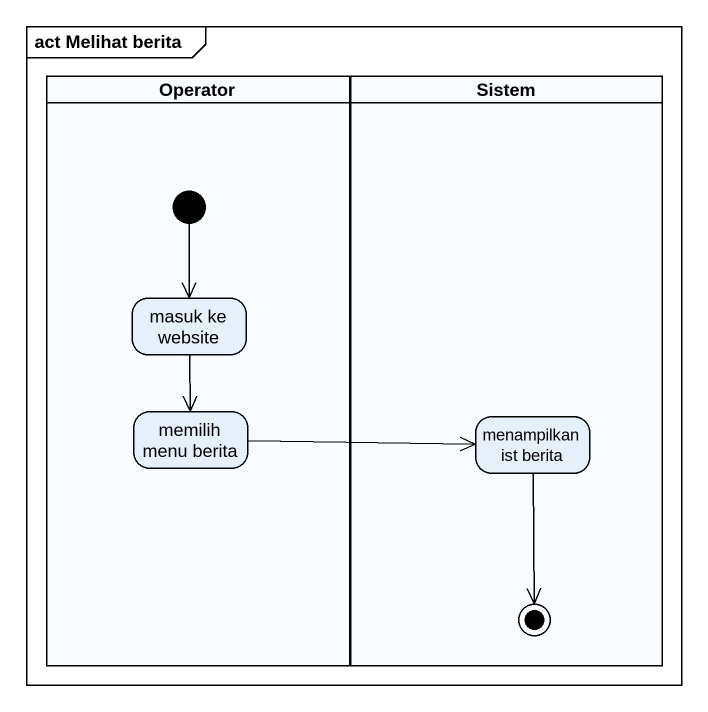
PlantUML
@startuml
mainframe act Melihat berita
hide empty description
state Operator <<partition>> {
  state "masuk ke website" as masuk_ke_website
  state "memilih menu berita" as memilih_menu_berita
  [*] --> masuk_ke_website
}
state Sistem <<partition>> {
  state "menampilkan ist berita" as menampilkan_ist_berita
  menampilkan_ist_berita --> [*]
}
masuk_ke_website --> memilih_menu_berita
memilih_menu_berita -right-> menampilkan_ist_berita
@enduml
